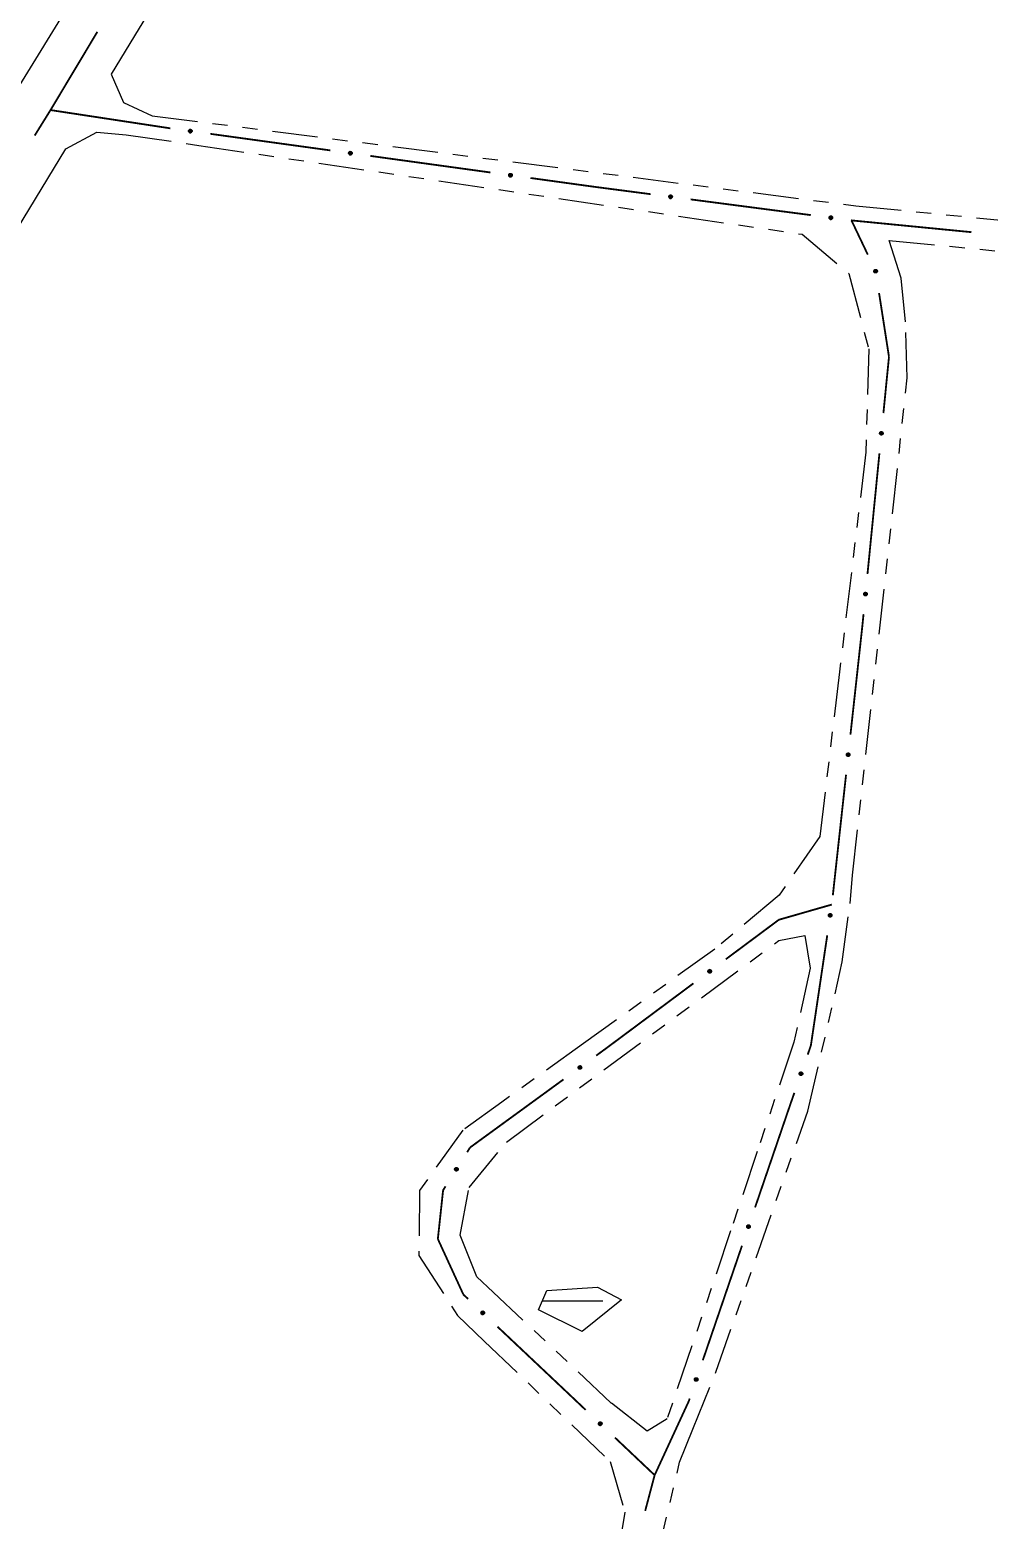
# Model space of a CAD drawing. Extents: x 210853 to 212686, y 4878863 to 4882037.
# Drawn here: x 211378.6 to 211473.6, y 4879342.3 to 4879489.9 of the extents above; entities that cross this region are included whole.
import ezdxf

# ---------------------------------------------------------------- set-up
doc = ezdxf.new("R2010")
doc.units = 0
doc.header["$LTSCALE"] = 1.5
doc.header["$MEASUREMENT"] = 0
doc.linetypes.add('TRACO_00', pattern=[10, -10])
doc.linetypes.add('TRACO_25', pattern=[8, 3, -1, 1, -1, 1, -1])
for name, color, linetype in [('HD-AREA-SUJ-INUND', 160, 'CONTINUOUS'), ('SV-EIXO-ROD-ESTR', 7, 'CONTINUOUS'), ('SV-EIXO-RUA-N-PAV', 6, 'CONTINUOUS'), ('SV-EST-MUNIC-PAV', 20, 'CONTINUOUS'), ('SV-RUA-NAO-PAV', 7, 'CONTINUOUS')]:
    doc.layers.add(name, color=color, linetype=linetype)

# ---------------------------------------------------------------- blocks, each defined once
blk = doc.blocks.new('*X1')
at = {"layer": 'HD-AREA-SUJ-INUND', "const_width": 0.13}
blk.add_lwpolyline([(211429.313483, 4879364.035474), (211435.313483, 4879364.036444)], dxfattribs=at)

msp = doc.modelspace()

# ---------------------------------------------------------------- linework, layer by layer
at = {"layer": 'HD-AREA-SUJ-INUND', "linetype": 'TRACO_00'}
msp.add_polyline3d([(211437.160507, 4879364.167445, 11.15648), (211433.247341, 4879361.035481, 11.15648), (211428.942032, 4879363.159226, 11.166628), (211429.759957, 4879365.088699, 11.166628), (211434.793042, 4879365.423941, 11.166628)], close=True, dxfattribs=at)
at = {"layer": 'SV-EIXO-ROD-ESTR', "const_width": 0.18}
for points in [[(211385.2528, 4879489.714113), (211380.63122, 4879481.991355)], [(211380.616762, 4879481.967196), (211379.048024, 4879479.443126)], [(211380.63122, 4879481.991355), (211380.616762, 4879481.967196)]]:
    msp.add_lwpolyline(points, dxfattribs=at)
at = {"layer": 'SV-EIXO-RUA-N-PAV', "const_width": 0.18}
for points in [[(211380.616762, 4879481.967196), (211391.491159, 4879480.30964)], [(211391.491159, 4879480.30964), (211392.410738, 4879480.169472)], [(211392.410738, 4879480.169472), (211392.479883, 4879480.159935)], [(211396.442367, 4879479.613385), (211408.329821, 4879477.973736)], [(211412.292305, 4879477.427186), (211424.179759, 4879475.787537)], [(211428.142243, 4879475.240988), (211434.08597, 4879474.421163)], [(211434.08597, 4879474.421163), (211434.425486, 4879474.374334)], [(211434.425486, 4879474.374334), (211440.035059, 4879473.641265)], [(211444.001335, 4879473.122945), (211455.900163, 4879471.567984)], [(211459.866438, 4879471.049664), (211459.924092, 4879471.04213)], [(211459.924092, 4879471.04213), (211471.809025, 4879469.877526)], [(211460.24991, 4879470.359388), (211459.924092, 4879471.04213)], [(211461.541985, 4879467.651891), (211460.24991, 4879470.359388)], [(211463.639391, 4879457.534687), (211462.656409, 4879463.853852)], [(211463.087543, 4879451.957083), (211463.579839, 4879456.932788)], [(211463.579839, 4879456.932788), (211463.639391, 4879457.534687)], [(211461.512196, 4879436.034825), (211462.693706, 4879447.976519)], [(211460.998254, 4879430.840339), (211461.118359, 4879432.054261)], [(211460.913267, 4879430.064831), (211460.998254, 4879430.840339)], [(211459.823898, 4879420.124344), (211460.913267, 4879430.064831)], [(211458.080909, 4879404.219566), (211459.388151, 4879416.14815)], [(211457.979812, 4879403.297055), (211453.174055, 4879401.916947)], [(211452.731187, 4879401.789765), (211447.486209, 4879397.884414)], [(211453.174055, 4879401.916947), (211452.731187, 4879401.789765)], [(211455.904633, 4879389.336761), (211457.528131, 4879400.258476)], [(211444.277895, 4879395.49554), (211436.25711, 4879389.523353)], [(211435.57152, 4879389.01287), (211434.645884, 4879388.338515)], [(211436.25711, 4879389.523353), (211435.57152, 4879389.01287)], [(211455.588705, 4879388.432058), (211455.904633, 4879389.336761)], [(211431.412877, 4879385.983166), (211422.522108, 4879379.505958)], [(211453.829454, 4879383.394203), (211454.269973, 4879384.655691)], [(211453.614683, 4879382.766099), (211453.829454, 4879383.394203)], [(211450.379244, 4879373.303967), (211453.614683, 4879382.766099)], [(211422.163209, 4879379.244489), (211421.866332, 4879378.774434)], [(211422.522108, 4879379.505958), (211422.163209, 4879379.244489)], [(211419.488975, 4879375.010285), (211419.00201, 4879370.488468)], [(211419.73036, 4879375.392478), (211419.488975, 4879375.010285)], [(211419.00201, 4879370.488468), (211418.968985, 4879370.181808)], [(211418.968985, 4879370.181808), (211421.345215, 4879365.010013)], [(211445.202542, 4879358.164557), (211449.085069, 4879369.519115)], [(211421.345215, 4879365.010013), (211421.49465, 4879364.684771)], [(211421.49465, 4879364.684771), (211421.961739, 4879364.244222)], [(211424.871625, 4879361.499671), (211430.691397, 4879356.010567)], [(211430.691397, 4879356.010567), (211431.300174, 4879355.43638)], [(211431.300174, 4879355.43638), (211433.598157, 4879353.262707)], [(211440.435117, 4879346.795593), (211443.512189, 4879353.462581)], [(211443.512189, 4879353.462581), (211443.830864, 4879354.153045)], [(211443.830864, 4879354.153045), (211443.908367, 4879354.379704)], [(211436.50409, 4879350.51397), (211440.136507, 4879347.07805)], [(211439.499608, 4879343.260096), (211440.267011, 4879346.160284)], [(211440.136507, 4879347.07805), (211440.435117, 4879346.795593)], [(211440.267011, 4879346.160284), (211440.435117, 4879346.795593)]]:
    msp.add_lwpolyline(points, dxfattribs=at)
at = {"layer": 'SV-EIXO-RUA-N-PAV'}
for points in [[(211394.333833, 4879480.01534), (211394.372395, 4879480.045423), (211394.411689, 4879480.063393), (211394.448776, 4879480.068947), (211394.482829, 4879480.06531), (211394.517247, 4879480.057666), (211394.550247, 4879480.042303), (211394.583097, 4879480.017138), (211394.613546, 4879479.978667), (211394.629308, 4879479.937204), (211394.636699, 4879479.901136), (211394.634951, 4879479.86541), (211394.626965, 4879479.832099), (211394.609873, 4879479.798348), (211394.584046, 4879479.765307), (211394.544621, 4879479.735625), (211394.505977, 4879479.718273), (211394.469964, 4879479.713842), (211394.434059, 4879479.715826), (211394.399014, 4879479.724052), (211394.366707, 4879479.73932), (211394.333487, 4879479.765383), (211394.304707, 4879479.804684), (211394.286959, 4879479.843029), (211394.282024, 4879479.87897), (211394.284774, 4879479.914276), (211394.292022, 4879479.94889), (211394.306084, 4879479.982706), (211394.333833, 4879480.01534)], [(211410.183771, 4879477.829141), (211410.222333, 4879477.859225), (211410.261627, 4879477.877194), (211410.298714, 4879477.882749), (211410.332767, 4879477.879112), (211410.367185, 4879477.871467), (211410.400185, 4879477.856104), (211410.433035, 4879477.83094), (211410.463484, 4879477.792468), (211410.479246, 4879477.751006), (211410.486637, 4879477.714938), (211410.484889, 4879477.679211), (211410.476903, 4879477.6459), (211410.459811, 4879477.612149), (211410.433984, 4879477.579108), (211410.394559, 4879477.549427), (211410.355915, 4879477.532074), (211410.319902, 4879477.527643), (211410.283997, 4879477.529628), (211410.248952, 4879477.537853), (211410.216645, 4879477.553121), (211410.183425, 4879477.579185), (211410.154645, 4879477.618486), (211410.136898, 4879477.65683), (211410.131962, 4879477.692772), (211410.134712, 4879477.728077), (211410.14196, 4879477.762691), (211410.156022, 4879477.796507), (211410.183771, 4879477.829141)], [(211426.033709, 4879475.642943), (211426.072272, 4879475.673026), (211426.111565, 4879475.690995), (211426.148652, 4879475.69655), (211426.182705, 4879475.692913), (211426.217123, 4879475.685269), (211426.250123, 4879475.669906), (211426.282973, 4879475.644741), (211426.313422, 4879475.60627), (211426.329184, 4879475.564807), (211426.336575, 4879475.528739), (211426.334827, 4879475.493013), (211426.326841, 4879475.459702), (211426.309749, 4879475.42595), (211426.283922, 4879475.392909), (211426.244497, 4879475.363228), (211426.205853, 4879475.345875), (211426.16984, 4879475.341445), (211426.133935, 4879475.343429), (211426.09889, 4879475.351655), (211426.066583, 4879475.366922), (211426.033363, 4879475.392986), (211426.004583, 4879475.432287), (211425.986836, 4879475.470631), (211425.9819, 4879475.506573), (211425.98465, 4879475.541878), (211425.991898, 4879475.576493), (211426.00596, 4879475.610308), (211426.033709, 4879475.642943)], [(211441.889992, 4879473.509875), (211441.928339, 4879473.540232), (211441.967504, 4879473.558481), (211442.00455, 4879473.5643), (211442.038628, 4879473.560905), (211442.0731, 4879473.553506), (211442.106209, 4879473.538378), (211442.139237, 4879473.513448), (211442.169959, 4879473.475195), (211442.186016, 4879473.433846), (211442.193664, 4879473.397831), (211442.19217, 4879473.362093), (211442.184421, 4879473.328726), (211442.16757, 4879473.294854), (211442.141979, 4879473.26163), (211442.102766, 4879473.231668), (211442.064247, 4879473.214041), (211442.028266, 4879473.209354), (211441.992348, 4879473.211083), (211441.957245, 4879473.219059), (211441.92483, 4879473.234096), (211441.891425, 4879473.259922), (211441.862366, 4879473.299017), (211441.844347, 4879473.337235), (211441.839155, 4879473.37314), (211441.841654, 4879473.408464), (211441.848655, 4879473.443129), (211441.862476, 4879473.477044), (211441.889992, 4879473.509875)], [(211457.755096, 4879471.436594), (211457.793443, 4879471.466951), (211457.832607, 4879471.4852), (211457.869654, 4879471.491019), (211457.903731, 4879471.487624), (211457.938203, 4879471.480225), (211457.971312, 4879471.465097), (211458.00434, 4879471.440167), (211458.035062, 4879471.401914), (211458.051119, 4879471.360564), (211458.058767, 4879471.32455), (211458.057274, 4879471.288812), (211458.049525, 4879471.255445), (211458.032673, 4879471.221573), (211458.007082, 4879471.188349), (211457.967869, 4879471.158387), (211457.929351, 4879471.14076), (211457.89337, 4879471.136073), (211457.857451, 4879471.137802), (211457.822349, 4879471.145778), (211457.789934, 4879471.160815), (211457.756529, 4879471.186641), (211457.72747, 4879471.225736), (211457.70945, 4879471.263953), (211457.704259, 4879471.299859), (211457.706757, 4879471.335183), (211457.713758, 4879471.369848), (211457.727579, 4879471.403763), (211457.755096, 4879471.436594)], [(211462.281357, 4879465.846973), (211462.235024, 4879465.862634), (211462.198405, 4879465.885569), (211462.17337, 4879465.913489), (211462.15768, 4879465.943929), (211462.145135, 4879465.976879), (211462.139817, 4879466.01289), (211462.142768, 4879466.054165), (211462.158153, 4879466.100754), (211462.184113, 4879466.136721), (211462.210172, 4879466.162731), (211462.240971, 4879466.180919), (211462.273184, 4879466.192569), (211462.310773, 4879466.196856), (211462.352572, 4879466.193457), (211462.399044, 4879466.176853), (211462.43479, 4879466.154122), (211462.458296, 4879466.126481), (211462.476386, 4879466.095402), (211462.488789, 4879466.061609), (211462.493806, 4879466.02623), (211462.490308, 4879465.984151), (211462.473312, 4879465.9385), (211462.451048, 4879465.90259), (211462.423744, 4879465.878701), (211462.392745, 4879465.861581), (211462.35985, 4879465.848597), (211462.323874, 4879465.841745), (211462.281357, 4879465.846973)], [(211462.766932, 4879449.834657), (211462.735389, 4879449.872034), (211462.715922, 4879449.910608), (211462.708946, 4879449.947454), (211462.711272, 4879449.981621), (211462.717588, 4879450.016308), (211462.731671, 4879450.049874), (211462.755554, 4879450.083667), (211462.792827, 4879450.115572), (211462.833653, 4879450.132917), (211462.86941, 4879450.141689), (211462.905177, 4879450.141315), (211462.938771, 4879450.134615), (211462.973154, 4879450.118833), (211463.007163, 4879450.094295), (211463.038338, 4879450.05604), (211463.057163, 4879450.018092), (211463.062975, 4879449.982276), (211463.062372, 4879449.946321), (211463.0555, 4879449.910985), (211463.041485, 4879449.878116), (211463.016718, 4879449.843918), (211462.978552, 4879449.813649), (211462.940918, 4879449.794441), (211462.905193, 4879449.788128), (211462.869808, 4879449.789518), (211462.83494, 4879449.79543), (211462.800609, 4879449.808182), (211462.766932, 4879449.834657)], [(211461.191585, 4879433.912399), (211461.160042, 4879433.949777), (211461.140575, 4879433.988351), (211461.133599, 4879434.025197), (211461.135925, 4879434.059364), (211461.142241, 4879434.09405), (211461.156324, 4879434.127617), (211461.180207, 4879434.161409), (211461.21748, 4879434.193315), (211461.258306, 4879434.210659), (211461.294063, 4879434.219431), (211461.32983, 4879434.219058), (211461.363424, 4879434.212358), (211461.397807, 4879434.196576), (211461.431816, 4879434.172038), (211461.462991, 4879434.133783), (211461.481816, 4879434.095835), (211461.487628, 4879434.060018), (211461.487025, 4879434.024063), (211461.480153, 4879433.988728), (211461.466138, 4879433.955858), (211461.441371, 4879433.921661), (211461.403205, 4879433.891391), (211461.365571, 4879433.872183), (211461.329846, 4879433.86587), (211461.294461, 4879433.867261), (211461.259593, 4879433.873173), (211461.225262, 4879433.885925), (211461.191585, 4879433.912399)], [(211459.480947, 4879418.005413), (211459.449799, 4879418.043121), (211459.43074, 4879418.081898), (211459.424153, 4879418.118815), (211459.426838, 4879418.152956), (211459.433519, 4879418.187574), (211459.447955, 4879418.22099), (211459.472193, 4879418.25453), (211459.509799, 4879418.28604), (211459.550806, 4879418.302954), (211459.586654, 4879418.311349), (211459.622415, 4879418.310599), (211459.655936, 4879418.303545), (211459.690151, 4879418.287402), (211459.7239, 4879418.262507), (211459.75467, 4879418.223925), (211459.773094, 4879418.185781), (211459.778528, 4879418.149906), (211459.777547, 4879418.113959), (211459.770302, 4879418.078698), (211459.755942, 4879418.045978), (211459.730816, 4879418.012043), (211459.692334, 4879417.982177), (211459.654499, 4879417.963367), (211459.61871, 4879417.95743), (211459.583341, 4879417.959194), (211459.548538, 4879417.965473), (211459.514343, 4879417.978586), (211459.480947, 4879418.005413)], [(211457.692187, 4879402.110806), (211457.662511, 4879402.149682), (211457.644955, 4879402.189162), (211457.63979, 4879402.226305), (211457.643784, 4879402.260318), (211457.65179, 4879402.294654), (211457.667499, 4879402.327491), (211457.693007, 4879402.360074), (211457.731796, 4879402.390118), (211457.773422, 4879402.405444), (211457.809565, 4879402.412456), (211457.845271, 4879402.410333), (211457.878497, 4879402.401997), (211457.912067, 4879402.384551), (211457.944835, 4879402.358379), (211457.9741, 4879402.318644), (211457.991046, 4879402.279821), (211457.995098, 4879402.243763), (211457.992737, 4879402.20788), (211457.984144, 4879402.172924), (211457.968538, 4879402.140779), (211457.942127, 4879402.107834), (211457.902526, 4879402.079468), (211457.863997, 4879402.062125), (211457.828006, 4879402.057567), (211457.792731, 4879402.060688), (211457.758195, 4879402.068299), (211457.724528, 4879402.082715), (211457.692187, 4879402.110806)], [(211446.063038, 4879396.687492), (211446.056639, 4879396.639004), (211446.041225, 4879396.598639), (211446.018679, 4879396.568674), (211445.991851, 4879396.547389), (211445.961952, 4879396.528704), (211445.927651, 4879396.516517), (211445.886585, 4879396.511424), (211445.8379, 4879396.517501), (211445.797588, 4879396.536009), (211445.767027, 4879396.556541), (211445.743222, 4879396.583238), (211445.725558, 4879396.612588), (211445.714077, 4879396.648636), (211445.709321, 4879396.690302), (211445.716617, 4879396.739109), (211445.732, 4879396.778578), (211445.754569, 4879396.80699), (211445.781559, 4879396.830752), (211445.812313, 4879396.849462), (211445.846052, 4879396.861231), (211445.888012, 4879396.865943), (211445.936089, 4879396.858104), (211445.97563, 4879396.843211), (211446.004351, 4879396.821047), (211446.027147, 4879396.793947), (211446.046252, 4879396.764187), (211446.059938, 4879396.730217), (211446.063038, 4879396.687492)], [(211433.21033, 4879387.156472), (211433.203427, 4879387.108053), (211433.187593, 4879387.067851), (211433.164737, 4879387.038122), (211433.137688, 4879387.017117), (211433.107596, 4879386.998745), (211433.073171, 4879386.986916), (211433.032054, 4879386.98225), (211432.983435, 4879386.988834), (211432.943318, 4879387.00776), (211432.912972, 4879387.02861), (211432.889446, 4879387.055553), (211432.872088, 4879387.085085), (211432.860983, 4879387.12125), (211432.856662, 4879387.162964), (211432.864465, 4879387.211693), (211432.880258, 4879387.250999), (211432.903121, 4879387.279175), (211432.930358, 4879387.302655), (211432.961304, 4879387.321043), (211432.995164, 4879387.33246), (211433.037171, 4879387.336735), (211433.085164, 4879387.328396), (211433.124548, 4879387.313092), (211433.153037, 4879387.29063), (211433.175549, 4879387.263295), (211433.194343, 4879387.233338), (211433.207675, 4879387.199227), (211433.21033, 4879387.156472)], [(211454.778044, 4879386.444518), (211454.756174, 4879386.488265), (211454.746322, 4879386.530334), (211454.748205, 4879386.567787), (211454.758499, 4879386.60045), (211454.772794, 4879386.632679), (211454.794375, 4879386.661993), (211454.825534, 4879386.689223), (211454.869263, 4879386.71147), (211454.913023, 4879386.718729), (211454.94984, 4879386.718847), (211454.984517, 4879386.710075), (211455.015593, 4879386.695664), (211455.045302, 4879386.67224), (211455.072588, 4879386.640393), (211455.093894, 4879386.59588), (211455.103269, 4879386.55457), (211455.100496, 4879386.518392), (211455.091456, 4879386.483586), (211455.076468, 4879386.450858), (211455.055118, 4879386.422204), (211455.023004, 4879386.394789), (211454.978791, 4879386.374342), (211454.937696, 4879386.364521), (211454.901488, 4879386.366785), (211454.867422, 4879386.376457), (211454.834922, 4879386.390401), (211454.804552, 4879386.410868), (211454.778044, 4879386.444518)], [(211420.968142, 4879377.146154), (211420.97959, 4879377.098604), (211420.979705, 4879377.055396), (211420.969429, 4879377.019331), (211420.952038, 4879376.98983), (211420.930847, 4879376.961652), (211420.903214, 4879376.937956), (211420.866719, 4879376.91845), (211420.819101, 4879376.906632), (211420.774831, 4879376.909423), (211420.738934, 4879376.917606), (211420.707127, 4879376.933969), (211420.680099, 4879376.955014), (211420.656435, 4879376.984531), (211420.637028, 4879377.021708), (211420.626304, 4879377.069878), (211420.626481, 4879377.112238), (211420.637337, 4879377.146861), (211420.653989, 4879377.178733), (211420.675969, 4879377.207241), (211420.703228, 4879377.230345), (211420.740694, 4879377.249817), (211420.788378, 4879377.259772), (211420.830629, 4879377.260077), (211420.865395, 4879377.249711), (211420.896405, 4879377.23261), (211420.924925, 4879377.211699), (211420.949901, 4879377.184913), (211420.968142, 4879377.146154)], [(211449.58151, 4879371.311205), (211449.559356, 4879371.354808), (211449.549232, 4879371.396813), (211449.550871, 4879371.434277), (211449.560953, 4879371.467006), (211449.575038, 4879371.499327), (211449.596428, 4879371.528781), (211449.627409, 4879371.556212), (211449.670993, 4879371.578743), (211449.714705, 4879371.586286), (211449.751521, 4879371.586644), (211449.786254, 4879371.578096), (211449.817423, 4879371.563887), (211449.847283, 4879371.540657), (211449.874776, 4879371.508988), (211449.89637, 4879371.464615), (211449.906013, 4879371.423366), (211449.903476, 4879371.38717), (211449.894662, 4879371.352307), (211449.879887, 4879371.319482), (211449.858723, 4879371.290691), (211449.826788, 4879371.263067), (211449.782709, 4879371.242333), (211449.741678, 4879371.232246), (211449.705456, 4879371.234275), (211449.671328, 4879371.243725), (211449.638739, 4879371.257458), (211449.608236, 4879371.277727), (211449.58151, 4879371.311205)], [(211423.387689, 4879363.050612), (211423.436551, 4879363.052734), (211423.47898, 4879363.044566), (211423.512407, 4879363.027568), (211423.538028, 4879363.004845), (211423.561623, 4879362.978646), (211423.579583, 4879362.946984), (211423.591732, 4879362.907428), (211423.594205, 4879362.858427), (211423.582981, 4879362.815513), (211423.56807, 4879362.78185), (211423.545915, 4879362.753769), (211423.52008, 4879362.731275), (211423.486574, 4879362.713706), (211423.446367, 4879362.701785), (211423.397035, 4879362.700491), (211423.355494, 4879362.708784), (211423.323593, 4879362.726074), (211423.295504, 4879362.748527), (211423.271736, 4879362.775562), (211423.254285, 4879362.806744), (211423.242356, 4879362.847248), (211423.241724, 4879362.895956), (211423.249522, 4879362.937482), (211423.266359, 4879362.969617), (211423.289087, 4879362.996774), (211423.315076, 4879363.020758), (211423.346152, 4879363.040137), (211423.387689, 4879363.050612)], [(211444.404808, 4879356.171794), (211444.382654, 4879356.215397), (211444.37253, 4879356.257402), (211444.37417, 4879356.294866), (211444.384251, 4879356.327595), (211444.398336, 4879356.359916), (211444.419726, 4879356.38937), (211444.450708, 4879356.416801), (211444.494292, 4879356.439332), (211444.538003, 4879356.446875), (211444.574819, 4879356.447233), (211444.609552, 4879356.438685), (211444.640721, 4879356.424477), (211444.670581, 4879356.401246), (211444.698074, 4879356.369578), (211444.719668, 4879356.325204), (211444.729311, 4879356.283956), (211444.726774, 4879356.24776), (211444.71796, 4879356.212896), (211444.703185, 4879356.180071), (211444.682021, 4879356.15128), (211444.650086, 4879356.123656), (211444.606007, 4879356.102923), (211444.564977, 4879356.092835), (211444.528755, 4879356.094864), (211444.494627, 4879356.104314), (211444.462037, 4879356.118047), (211444.431534, 4879356.138316), (211444.404808, 4879356.171794)], [(211435.022388, 4879352.067045), (211435.071253, 4879352.069097), (211435.11367, 4879352.060868), (211435.147072, 4879352.043822), (211435.172661, 4879352.021062), (211435.196218, 4879351.99483), (211435.214132, 4879351.963142), (211435.226225, 4879351.923568), (211435.228627, 4879351.874563), (211435.217342, 4879351.831665), (211435.202382, 4879351.798024), (211435.180186, 4879351.769975), (211435.154319, 4879351.747518), (211435.120788, 4879351.729998), (211435.080564, 4879351.718134), (211435.03123, 4879351.716911), (211434.989701, 4879351.725264), (211434.957825, 4879351.7426), (211434.929768, 4879351.765093), (211434.90604, 4879351.792163), (211434.888634, 4879351.823369), (211434.876762, 4879351.863891), (211434.8762, 4879351.912599), (211434.884058, 4879351.954115), (211434.900942, 4879351.986225), (211434.923708, 4879352.013349), (211434.949732, 4879352.037296), (211434.980836, 4879352.05663), (211435.022388, 4879352.067045)]]:
    msp.add_lwpolyline(points, close=True, dxfattribs=at)
for points in [[(211394.282024, 4879479.87897), (211394.634951, 4879479.86541)], [(211394.284774, 4879479.914276), (211394.636699, 4879479.901136)], [(211394.285914, 4879479.89584), (211394.633726, 4879479.880925)], [(211394.286959, 4879479.843029), (211394.626965, 4879479.832099)], [(211394.287825, 4879479.859763), (211394.6279, 4879479.84867)], [(211394.292022, 4879479.94889), (211394.629308, 4879479.937204)], [(211394.292299, 4879479.932151), (211394.62832, 4879479.921616)], [(211394.297846, 4879479.822568), (211394.61359, 4879479.81483)], [(211394.303719, 4879479.965011), (211394.616946, 4879479.958999)], [(211394.304707, 4879479.804684), (211394.609873, 4879479.798348)], [(211394.306084, 4879479.982706), (211394.613546, 4879479.978667)], [(211394.320546, 4879479.997127), (211394.594573, 4879479.996521)], [(211394.323109, 4879479.786024), (211394.593874, 4879479.781736)], [(211394.333487, 4879479.765383), (211394.584046, 4879479.765307)], [(211394.333833, 4879480.01534), (211394.583097, 4879480.017138)], [(211394.355504, 4879480.030873), (211394.559288, 4879480.030314)], [(211394.355877, 4879479.753956), (211394.556585, 4879479.751066)], [(211394.366707, 4879479.73932), (211394.544621, 4879479.735625)], [(211394.372395, 4879480.045423), (211394.550247, 4879480.042303)], [(211394.387246, 4879479.731722), (211394.518876, 4879479.727341)], [(211394.394751, 4879480.055763), (211394.524843, 4879480.050217)], [(211394.399014, 4879479.724052), (211394.505977, 4879479.718273)], [(211394.411689, 4879480.063393), (211394.517247, 4879480.057666)], [(211410.131962, 4879477.692772), (211410.484889, 4879477.679211)], [(211410.134712, 4879477.728077), (211410.486637, 4879477.714938)], [(211410.135852, 4879477.709642), (211410.483664, 4879477.694726)], [(211410.136898, 4879477.65683), (211410.476903, 4879477.6459)], [(211410.137763, 4879477.673565), (211410.477838, 4879477.662471)], [(211410.14196, 4879477.762691), (211410.479246, 4879477.751006)], [(211410.142237, 4879477.745952), (211410.478258, 4879477.735418)], [(211410.147784, 4879477.636369), (211410.463528, 4879477.628632)], [(211410.153657, 4879477.778813), (211410.466884, 4879477.7728)], [(211410.154645, 4879477.618486), (211410.459811, 4879477.612149)], [(211410.156022, 4879477.796507), (211410.463484, 4879477.792468)], [(211410.170484, 4879477.810928), (211410.444511, 4879477.810322)], [(211410.173047, 4879477.599826), (211410.443812, 4879477.595538)], [(211410.183425, 4879477.579185), (211410.433984, 4879477.579108)], [(211410.183771, 4879477.829141), (211410.433035, 4879477.83094)], [(211410.205442, 4879477.844674), (211410.409226, 4879477.844115)], [(211410.205815, 4879477.567757), (211410.406523, 4879477.564867)], [(211410.216645, 4879477.553121), (211410.394559, 4879477.549427)], [(211410.222333, 4879477.859225), (211410.400185, 4879477.856104)], [(211410.237184, 4879477.545524), (211410.368814, 4879477.541142)], [(211410.244689, 4879477.869565), (211410.374781, 4879477.864018)], [(211410.248952, 4879477.537853), (211410.355915, 4879477.532074)], [(211410.261627, 4879477.877194), (211410.367185, 4879477.871467)], [(211425.9819, 4879475.506573), (211426.334827, 4879475.493013)], [(211425.98465, 4879475.541878), (211426.336575, 4879475.528739)], [(211425.98579, 4879475.523443), (211426.333602, 4879475.508528)], [(211425.986836, 4879475.470631), (211426.326841, 4879475.459702)], [(211425.987701, 4879475.487366), (211426.327776, 4879475.476273)], [(211425.991898, 4879475.576493), (211426.329184, 4879475.564807)], [(211425.992175, 4879475.559753), (211426.328196, 4879475.549219)], [(211425.997722, 4879475.45017), (211426.313466, 4879475.442433)], [(211426.003595, 4879475.592614), (211426.316822, 4879475.586601)], [(211426.004583, 4879475.432287), (211426.309749, 4879475.42595)], [(211426.00596, 4879475.610308), (211426.313422, 4879475.60627)], [(211426.020422, 4879475.624729), (211426.294449, 4879475.624123)], [(211426.022985, 4879475.413627), (211426.29375, 4879475.409339)], [(211426.033363, 4879475.392986), (211426.283922, 4879475.392909)], [(211426.033709, 4879475.642943), (211426.282973, 4879475.644741)], [(211426.05538, 4879475.658476), (211426.259164, 4879475.657916)], [(211426.055753, 4879475.381559), (211426.256461, 4879475.378669)], [(211426.066583, 4879475.366922), (211426.244497, 4879475.363228)], [(211426.072272, 4879475.673026), (211426.250123, 4879475.669906)], [(211426.087122, 4879475.359325), (211426.218752, 4879475.354944)], [(211426.094627, 4879475.683366), (211426.224719, 4879475.677819)], [(211426.09889, 4879475.351655), (211426.205853, 4879475.345875)], [(211426.111565, 4879475.690995), (211426.217123, 4879475.685269)], [(211441.839155, 4879473.37314), (211442.19217, 4879473.362093)], [(211441.841654, 4879473.408464), (211442.193664, 4879473.397831)], [(211441.842925, 4879473.390037), (211442.190835, 4879473.377599)], [(211441.844347, 4879473.337235), (211442.184421, 4879473.328726)], [(211441.845093, 4879473.353975), (211442.185238, 4879473.345303)], [(211441.848655, 4879473.443129), (211442.186016, 4879473.433846)], [(211441.849052, 4879473.426392), (211442.185138, 4879473.418251)], [(211441.855379, 4879473.316851), (211442.17117, 4879473.311362)], [(211441.860237, 4879473.459333), (211442.173499, 4879473.455551)], [(211441.862366, 4879473.299017), (211442.16757, 4879473.294854)], [(211441.862476, 4879473.477044), (211442.169959, 4879473.475195)], [(211441.876835, 4879473.491568), (211442.150859, 4879473.492913)], [(211441.880901, 4879473.280489), (211442.15169, 4879473.278129)], [(211441.889992, 4879473.509875), (211442.139237, 4879473.513448)], [(211441.891425, 4879473.259922), (211442.141979, 4879473.26163)], [(211441.911552, 4879473.525562), (211442.115335, 4879473.526454)], [(211441.913897, 4879473.248655), (211442.11462, 4879473.247194)], [(211441.92483, 4879473.234096), (211442.102766, 4879473.231668)], [(211441.928339, 4879473.540232), (211442.106209, 4879473.538378)], [(211441.945424, 4879473.226645), (211442.077081, 4879473.223201)], [(211441.95062, 4879473.550731), (211442.080748, 4879473.546111)], [(211441.957245, 4879473.219059), (211442.064247, 4879473.214041)], [(211441.967504, 4879473.558481), (211442.0731, 4879473.553506)], [(211457.704259, 4879471.299859), (211458.057274, 4879471.288812)], [(211457.706757, 4879471.335183), (211458.058767, 4879471.32455)], [(211457.708028, 4879471.316756), (211458.055938, 4879471.304318)], [(211457.70945, 4879471.263953), (211458.049525, 4879471.255445)], [(211457.710196, 4879471.280694), (211458.050342, 4879471.272022)], [(211457.713758, 4879471.369848), (211458.051119, 4879471.360564)], [(211457.714155, 4879471.353111), (211458.050242, 4879471.34497)], [(211457.720482, 4879471.24357), (211458.036273, 4879471.238081)], [(211457.725341, 4879471.386052), (211458.038603, 4879471.38227)], [(211457.72747, 4879471.225736), (211458.032673, 4879471.221573)], [(211457.727579, 4879471.403763), (211458.035062, 4879471.401914)], [(211457.741938, 4879471.418287), (211458.015963, 4879471.419632)], [(211457.746005, 4879471.207208), (211458.016793, 4879471.204848)], [(211457.755096, 4879471.436594), (211458.00434, 4879471.440167)], [(211457.756529, 4879471.186641), (211458.007082, 4879471.188349)], [(211457.776655, 4879471.452281), (211457.980438, 4879471.453173)], [(211457.779, 4879471.175374), (211457.979723, 4879471.173913)], [(211457.789934, 4879471.160815), (211457.967869, 4879471.158387)], [(211457.793443, 4879471.466951), (211457.971312, 4879471.465097)], [(211457.810527, 4879471.153364), (211457.942185, 4879471.14992)], [(211457.815724, 4879471.47745), (211457.945852, 4879471.47283)], [(211457.822349, 4879471.145778), (211457.929351, 4879471.14076)], [(211457.832607, 4879471.4852), (211457.938203, 4879471.480225)], [(211462.235024, 4879465.862634), (211462.139817, 4879466.01289)], [(211462.281357, 4879465.846973), (211462.142768, 4879466.054165)], [(211462.256465, 4879465.856529), (211462.144858, 4879466.027035)], [(211462.198405, 4879465.885569), (211462.145135, 4879465.976879)], [(211462.214093, 4879465.875619), (211462.147179, 4879465.98732)], [(211462.303876, 4879465.845892), (211462.153676, 4879466.075089)], [(211462.323874, 4879465.841745), (211462.158153, 4879466.100754)], [(211462.339952, 4879465.849501), (211462.172709, 4879466.114411)], [(211462.35985, 4879465.848597), (211462.184113, 4879466.136721)], [(211462.373678, 4879465.858036), (211462.197676, 4879466.144468)], [(211462.392745, 4879465.861581), (211462.210172, 4879466.162731)], [(211462.407515, 4879465.872672), (211462.228687, 4879466.171363)], [(211462.423744, 4879465.878701), (211462.240971, 4879466.180919)], [(211462.436595, 4879465.894109), (211462.25883, 4879466.184236)], [(211462.451048, 4879465.90259), (211462.273184, 4879466.192569)], [(211462.462149, 4879465.922935), (211462.294962, 4879466.190896)], [(211462.473312, 4879465.9385), (211462.310773, 4879466.196856)], [(211462.478776, 4879465.964132), (211462.333446, 4879466.192629)], [(211462.490308, 4879465.984151), (211462.352572, 4879466.193457)], [(211462.487538, 4879466.009136), (211462.379569, 4879466.178354)], [(211462.493806, 4879466.02623), (211462.399044, 4879466.176853)], [(211462.488855, 4879466.047563), (211462.420122, 4879466.159908)], [(211462.488789, 4879466.061609), (211462.43479, 4879466.154122)], [(211462.715922, 4879449.910608), (211462.717588, 4879450.016308)], [(211462.724197, 4879449.893975), (211462.724739, 4879450.024184)], [(211462.735389, 4879449.872034), (211462.731671, 4879450.049874)], [(211462.750578, 4879449.855715), (211462.743304, 4879450.05937)], [(211462.766932, 4879449.834657), (211462.755554, 4879450.083667)], [(211462.785643, 4879449.822079), (211462.775716, 4879450.095927)], [(211462.800609, 4879449.808182), (211462.792827, 4879450.115572)], [(211462.818381, 4879449.806499), (211462.81235, 4879450.119726)], [(211462.83494, 4879449.79543), (211462.833653, 4879450.132917)], [(211462.851657, 4879449.796351), (211462.849267, 4879450.132528)], [(211462.869808, 4879449.789518), (211462.86941, 4879450.141689)], [(211462.888185, 4879449.791366), (211462.889721, 4879450.139495)], [(211462.905193, 4879449.788128), (211462.905177, 4879450.141315)], [(211462.924162, 4879449.794662), (211462.922176, 4879450.134913)], [(211462.940918, 4879449.794441), (211462.938771, 4879450.134615)], [(211462.960945, 4879449.806106), (211462.956541, 4879450.121914)], [(211462.978552, 4879449.813649), (211462.973154, 4879450.118833)], [(211462.996491, 4879449.832755), (211462.990368, 4879450.103484)], [(211463.016718, 4879449.843918), (211463.007163, 4879450.094295)], [(211463.027276, 4879449.866731), (211463.022449, 4879450.067402)], [(211463.041485, 4879449.878116), (211463.038338, 4879450.05604)], [(211463.048287, 4879449.898932), (211463.047606, 4879450.030633)], [(211463.0555, 4879449.910985), (211463.057163, 4879450.018092)], [(211461.140575, 4879433.988351), (211461.142241, 4879434.09405)], [(211461.14885, 4879433.971718), (211461.149392, 4879434.101927)], [(211461.160042, 4879433.949777), (211461.156324, 4879434.127617)], [(211461.175231, 4879433.933457), (211461.167957, 4879434.137112)], [(211461.191585, 4879433.912399), (211461.180207, 4879434.161409)], [(211461.210296, 4879433.899822), (211461.200368, 4879434.17367)], [(211461.225262, 4879433.885925), (211461.21748, 4879434.193315)], [(211461.243034, 4879433.884242), (211461.237003, 4879434.197469)], [(211461.259593, 4879433.873173), (211461.258306, 4879434.210659)], [(211461.27631, 4879433.874094), (211461.27392, 4879434.21027)], [(211461.294461, 4879433.867261), (211461.294063, 4879434.219431)], [(211461.312838, 4879433.869108), (211461.314374, 4879434.217237)], [(211461.329846, 4879433.86587), (211461.32983, 4879434.219058)], [(211461.348815, 4879433.872405), (211461.346829, 4879434.212655)], [(211461.365571, 4879433.872183), (211461.363424, 4879434.212358)], [(211461.385598, 4879433.883848), (211461.381194, 4879434.199657)], [(211461.403205, 4879433.891391), (211461.397807, 4879434.196576)], [(211461.421144, 4879433.910498), (211461.415021, 4879434.181227)], [(211461.441371, 4879433.921661), (211461.431816, 4879434.172038)], [(211461.451929, 4879433.944474), (211461.447102, 4879434.145144)], [(211461.466138, 4879433.955858), (211461.462991, 4879434.133783)], [(211461.47294, 4879433.976675), (211461.472259, 4879434.108376)], [(211461.480153, 4879433.988728), (211461.481816, 4879434.095835)], [(211459.43074, 4879418.081898), (211459.433519, 4879418.187574)], [(211459.438839, 4879418.065179), (211459.440753, 4879418.195375)], [(211459.449799, 4879418.043121), (211459.447955, 4879418.22099)], [(211459.464815, 4879418.026642), (211459.459687, 4879418.230363)], [(211459.480947, 4879418.005413), (211459.472193, 4879418.25453)], [(211459.499524, 4879417.992639), (211459.492482, 4879418.266577)], [(211459.514343, 4879417.978586), (211459.509799, 4879418.28604)], [(211459.532096, 4879417.976716), (211459.529365, 4879418.289989)], [(211459.548538, 4879417.965473), (211459.550806, 4879418.302954)], [(211459.565263, 4879417.966217), (211459.566415, 4879418.302401)], [(211459.583341, 4879417.959194), (211459.586654, 4879418.311349)], [(211459.601737, 4879417.960848), (211459.60694, 4879418.308941)], [(211459.61871, 4879417.95743), (211459.622415, 4879418.310599)], [(211459.637747, 4879417.963765), (211459.639345, 4879418.304017)], [(211459.654499, 4879417.963367), (211459.655936, 4879418.303545)], [(211459.674649, 4879417.97482), (211459.673571, 4879418.290658)], [(211459.692334, 4879417.982177), (211459.690151, 4879418.287402)], [(211459.710473, 4879418.001094), (211459.707202, 4879418.271872)], [(211459.730816, 4879418.012043), (211459.7239, 4879418.262507)], [(211459.741614, 4879418.034744), (211459.738901, 4879418.235454)], [(211459.755942, 4879418.045978), (211459.75467, 4879418.223925)], [(211459.762963, 4879418.066721), (211459.76367, 4879418.198422)], [(211459.770302, 4879418.078698), (211459.773094, 4879418.185781)], [(211457.644955, 4879402.189162), (211457.65179, 4879402.294654)], [(211457.652406, 4879402.172144), (211457.659318, 4879402.302171)], [(211457.662511, 4879402.149682), (211457.667499, 4879402.327491)], [(211457.676883, 4879402.132639), (211457.679582, 4879402.336406)], [(211457.692187, 4879402.110806), (211457.693007, 4879402.360074)], [(211457.71026, 4879402.097328), (211457.713744, 4879402.371333)], [(211457.724528, 4879402.082715), (211457.731796, 4879402.390118)], [(211457.742197, 4879402.080165), (211457.751499, 4879402.393312)], [(211457.758195, 4879402.068299), (211457.773422, 4879402.405444)], [(211457.774936, 4879402.068401), (211457.788998, 4879402.404291)], [(211457.792731, 4879402.060688), (211457.809565, 4879402.412456)], [(211457.811177, 4879402.061634), (211457.829744, 4879402.409271)], [(211457.828006, 4879402.057567), (211457.845271, 4879402.410333)], [(211457.847272, 4879402.063166), (211457.861936, 4879402.403106)], [(211457.863997, 4879402.062125), (211457.878497, 4879402.401997)], [(211457.884571, 4879402.072796), (211457.895624, 4879402.388442)], [(211457.902526, 4879402.079468), (211457.912067, 4879402.384551)], [(211457.921378, 4879402.097674), (211457.928509, 4879402.368379)], [(211457.942127, 4879402.107834), (211457.944835, 4879402.358379)], [(211457.953788, 4879402.130103), (211457.958786, 4879402.33077)], [(211457.968538, 4879402.140779), (211457.9741, 4879402.318644)], [(211457.97635, 4879402.161237), (211457.982114, 4879402.292814)], [(211457.984144, 4879402.172924), (211457.991046, 4879402.279821)], [(211445.888012, 4879396.865943), (211445.709321, 4879396.690302)], [(211445.909885, 4879396.858503), (211445.713835, 4879396.671698)], [(211445.936089, 4879396.858104), (211445.714077, 4879396.648636)], [(211445.846052, 4879396.861231), (211445.716617, 4879396.739109)], [(211445.864036, 4879396.85839), (211445.718914, 4879396.719711)], [(211445.953521, 4879396.850165), (211445.722984, 4879396.634278)], [(211445.97563, 4879396.843211), (211445.725558, 4879396.612588)], [(211445.826081, 4879396.852245), (211445.729162, 4879396.763068)], [(211445.812313, 4879396.849462), (211445.732, 4879396.778578)], [(211445.986747, 4879396.830673), (211445.736511, 4879396.600117)], [(211446.004351, 4879396.821047), (211445.743222, 4879396.583238)], [(211446.013408, 4879396.806292), (211445.754974, 4879396.573036)], [(211446.027147, 4879396.793947), (211445.767027, 4879396.556541)], [(211446.034316, 4879396.775927), (211445.787363, 4879396.547816)], [(211446.046252, 4879396.764187), (211445.797588, 4879396.536009)], [(211446.049217, 4879396.744491), (211445.821684, 4879396.529139)], [(211446.059938, 4879396.730217), (211445.8379, 4879396.517501)], [(211446.059739, 4879396.709795), (211445.863946, 4879396.518076)], [(211446.063038, 4879396.687492), (211445.886585, 4879396.511424)], [(211446.058479, 4879396.661222), (211445.912798, 4879396.518725)], [(211446.056639, 4879396.639004), (211445.927651, 4879396.516517)], [(211446.047952, 4879396.615956), (211445.951313, 4879396.528689)], [(211446.041225, 4879396.598639), (211445.961952, 4879396.528704)], [(211433.037171, 4879387.336735), (211432.856662, 4879387.162964)], [(211433.058965, 4879387.329068), (211432.860982, 4879387.144313)], [(211433.085164, 4879387.328396), (211432.860983, 4879387.12125)], [(211432.995164, 4879387.33246), (211432.864465, 4879387.211693)], [(211433.013118, 4879387.329432), (211432.86656, 4879387.192272)], [(211433.102512, 4879387.320276), (211432.869741, 4879387.1068)], [(211433.124548, 4879387.313092), (211432.872088, 4879387.085085)], [(211432.975101, 4879387.323682), (211432.877259, 4879387.235519)], [(211432.961304, 4879387.321043), (211432.880258, 4879387.250999)], [(211433.135534, 4879387.300439), (211432.882911, 4879387.072501)], [(211433.153037, 4879387.29063), (211432.889446, 4879387.055553)], [(211433.161939, 4879387.275782), (211432.901092, 4879387.045229)], [(211433.175549, 4879387.263295), (211432.912972, 4879387.02861)], [(211433.18253, 4879387.245201), (211432.933216, 4879387.019673)], [(211433.194343, 4879387.233338), (211432.943318, 4879387.00776)], [(211433.197103, 4879387.213611), (211432.967341, 4879387.00064)], [(211433.207675, 4879387.199227), (211432.983435, 4879386.988834)], [(211433.207264, 4879387.178808), (211433.009485, 4879386.989138)], [(211433.21033, 4879387.156472), (211433.032054, 4879386.98225)], [(211433.205498, 4879387.130251), (211433.058342, 4879386.989278)], [(211433.203427, 4879387.108053), (211433.073171, 4879386.986916)], [(211433.1945, 4879387.085097), (211433.096958, 4879386.998841)], [(211433.187593, 4879387.067851), (211433.107596, 4879386.998745)], [(211454.746322, 4879386.530334), (211454.772794, 4879386.632679)], [(211454.750454, 4879386.512222), (211454.781597, 4879386.638653)], [(211454.756174, 4879386.488265), (211454.794375, 4879386.661993)], [(211454.767099, 4879386.468831), (211454.807914, 4879386.668487)], [(211454.778044, 4879386.444518), (211454.825534, 4879386.689223)], [(211454.793273, 4879386.427894), (211454.848013, 4879386.696399)], [(211454.804552, 4879386.410868), (211454.869263, 4879386.71147)], [(211454.82143, 4879386.405053), (211454.889216, 4879386.710917)], [(211454.834922, 4879386.390401), (211454.913023, 4879386.718729)], [(211454.851387, 4879386.387366), (211454.928108, 4879386.71468)], [(211454.867422, 4879386.376457), (211454.94984, 4879386.718847)], [(211454.885719, 4879386.373931), (211454.969066, 4879386.711939)], [(211454.901488, 4879386.366785), (211454.984517, 4879386.710075)], [(211454.921462, 4879386.368676), (211454.999534, 4879386.699855)], [(211454.937696, 4879386.364521), (211455.015593, 4879386.695664)], [(211454.959905, 4879386.37115), (211455.029879, 4879386.679141)], [(211454.978791, 4879386.374342), (211455.045302, 4879386.67224)], [(211455.00072, 4879386.388695), (211455.058424, 4879386.653274)], [(211455.023004, 4879386.394789), (211455.072588, 4879386.640393)], [(211455.03863, 4879386.41448), (211455.081122, 4879386.61066)], [(211455.055118, 4879386.422204), (211455.093894, 4879386.59588)], [(211455.066624, 4879386.440838), (211455.096928, 4879386.569007)], [(211455.076468, 4879386.450858), (211455.103269, 4879386.55457)], [(211420.703228, 4879377.230345), (211420.626304, 4879377.069878)], [(211420.675969, 4879377.207241), (211420.626481, 4879377.112238)], [(211420.687818, 4879377.214784), (211420.629405, 4879377.096744)], [(211420.721032, 4879377.234154), (211420.635416, 4879377.0526)], [(211420.740694, 4879377.249817), (211420.637028, 4879377.021708)], [(211420.763779, 4879377.250731), (211420.647925, 4879377.005967)], [(211420.788378, 4879377.259772), (211420.656435, 4879376.984531)], [(211420.807498, 4879377.258625), (211420.669905, 4879376.974331)], [(211420.830629, 4879377.260077), (211420.680099, 4879376.955014)], [(211420.845509, 4879377.25237), (211420.694801, 4879376.947311)], [(211420.865395, 4879377.249711), (211420.707127, 4879376.933969)], [(211420.879148, 4879377.239194), (211420.721761, 4879376.92867)], [(211420.896405, 4879377.23261), (211420.738934, 4879376.917606)], [(211420.909569, 4879377.218367), (211420.761047, 4879376.916768)], [(211420.924925, 4879377.211699), (211420.774831, 4879376.909423)], [(211420.934768, 4879377.194382), (211420.799786, 4879376.911668)], [(211420.949901, 4879377.184913), (211420.819101, 4879376.906632)], [(211420.957052, 4879377.165783), (211420.843202, 4879376.916526)], [(211420.968142, 4879377.146154), (211420.866719, 4879376.91845)], [(211420.973325, 4879377.12), (211420.88856, 4879376.934681)], [(211420.97959, 4879377.098604), (211420.903214, 4879376.937956)], [(211420.979762, 4879377.073974), (211420.920924, 4879376.957816)], [(211420.979705, 4879377.055396), (211420.930847, 4879376.961652)], [(211449.549232, 4879371.396813), (211449.575038, 4879371.499327)], [(211449.553481, 4879371.378728), (211449.583802, 4879371.505358)], [(211449.559356, 4879371.354808), (211449.596428, 4879371.528781)], [(211449.570408, 4879371.335446), (211449.609924, 4879371.535363)], [(211449.58151, 4879371.311205), (211449.627409, 4879371.556212)], [(211449.596847, 4879371.294679), (211449.649841, 4879371.563534)], [(211449.608236, 4879371.277727), (211449.670993, 4879371.578743)], [(211449.625151, 4879371.272022), (211449.690949, 4879371.57832)], [(211449.638739, 4879371.257458), (211449.714705, 4879371.586286)], [(211449.655222, 4879371.254529), (211449.729816, 4879371.582335)], [(211449.671328, 4879371.243725), (211449.751521, 4879371.586644)], [(211449.689641, 4879371.241318), (211449.770791, 4879371.579861)], [(211449.705456, 4879371.234275), (211449.786254, 4879371.578096)], [(211449.725418, 4879371.236295), (211449.801336, 4879371.567974)], [(211449.741678, 4879371.232246), (211449.817423, 4879371.563887)], [(211449.763844, 4879371.239019), (211449.831815, 4879371.547457)], [(211449.782709, 4879371.242333), (211449.847283, 4879371.540657)], [(211449.804543, 4879371.256829), (211449.860528, 4879371.521777)], [(211449.826788, 4879371.263067), (211449.874776, 4879371.508988)], [(211449.842286, 4879371.282859), (211449.883502, 4879371.479311)], [(211449.858723, 4879371.290691), (211449.89637, 4879371.464615)], [(211449.870108, 4879371.309398), (211449.899579, 4879371.437761)], [(211449.879887, 4879371.319482), (211449.906013, 4879371.423366)], [(211423.241724, 4879362.895956), (211423.486574, 4879362.713706)], [(211423.242356, 4879362.847248), (211423.446367, 4879362.701785)], [(211423.245883, 4879362.87008), (211423.463905, 4879362.709462)], [(211423.246514, 4879362.914501), (211423.499167, 4879362.724972)], [(211423.249522, 4879362.937482), (211423.52008, 4879362.731275)], [(211423.253959, 4879362.824948), (211423.415739, 4879362.706123)], [(211423.254285, 4879362.806744), (211423.397035, 4879362.700491)], [(211423.259938, 4879362.950609), (211423.530458, 4879362.744227)], [(211423.266359, 4879362.969617), (211423.545915, 4879362.753769)], [(211423.266604, 4879362.788637), (211423.371261, 4879362.708684)], [(211423.271736, 4879362.775562), (211423.355494, 4879362.708784)], [(211423.279317, 4879362.981099), (211423.55392, 4879362.767115)], [(211423.289087, 4879362.996774), (211423.56807, 4879362.78185)], [(211423.305588, 4879363.006964), (211423.57313, 4879362.803392)], [(211423.315076, 4879363.020758), (211423.582981, 4879362.815513)], [(211423.333958, 4879363.027099), (211423.585561, 4879362.840436)], [(211423.346152, 4879363.040137), (211423.594205, 4879362.858427)], [(211423.366298, 4879363.043489), (211423.589114, 4879362.883977)], [(211423.387689, 4879363.050612), (211423.591732, 4879362.907428)], [(211423.414351, 4879363.050686), (211423.579989, 4879362.931974)], [(211423.436551, 4879363.052734), (211423.579583, 4879362.946984)], [(211423.460758, 4879363.048182), (211423.563486, 4879362.968172)], [(211423.47898, 4879363.044566), (211423.561623, 4879362.978646)], [(211444.420145, 4879356.155269), (211444.473139, 4879356.424123)], [(211444.431534, 4879356.138316), (211444.494292, 4879356.439332)], [(211444.44845, 4879356.132611), (211444.514247, 4879356.438909)], [(211444.462037, 4879356.118047), (211444.538003, 4879356.446875)], [(211444.47852, 4879356.115119), (211444.553114, 4879356.442924)], [(211444.494627, 4879356.104314), (211444.574819, 4879356.447233)], [(211444.512939, 4879356.101907), (211444.594089, 4879356.44045)], [(211444.528755, 4879356.094864), (211444.609552, 4879356.438685)], [(211444.548716, 4879356.096885), (211444.624635, 4879356.428563)], [(211444.564977, 4879356.092835), (211444.640721, 4879356.424477)], [(211444.37253, 4879356.257402), (211444.398336, 4879356.359916)], [(211444.37678, 4879356.239317), (211444.4071, 4879356.365948)], [(211444.382654, 4879356.215397), (211444.419726, 4879356.38937)], [(211444.393706, 4879356.196035), (211444.433223, 4879356.395952)], [(211444.404808, 4879356.171794), (211444.450708, 4879356.416801)], [(211444.587142, 4879356.099608), (211444.655114, 4879356.408047)], [(211444.606007, 4879356.102923), (211444.670581, 4879356.401246)], [(211444.627842, 4879356.117418), (211444.683827, 4879356.382366)], [(211444.650086, 4879356.123656), (211444.698074, 4879356.369578)], [(211444.665584, 4879356.143449), (211444.7068, 4879356.3399)], [(211444.682021, 4879356.15128), (211444.719668, 4879356.325204)], [(211444.693406, 4879356.169987), (211444.722877, 4879356.298351)], [(211444.703185, 4879356.180071), (211444.729311, 4879356.283956)], [(211434.913916, 4879351.997688), (211435.188211, 4879351.783309)], [(211434.923708, 4879352.013349), (211435.202382, 4879351.798024)], [(211434.940225, 4879352.023516), (211435.207473, 4879351.819559)], [(211434.949732, 4879352.037296), (211435.217342, 4879351.831665)], [(211434.968623, 4879352.04361), (211435.219957, 4879351.856585)], [(211434.980836, 4879352.05663), (211435.228627, 4879351.874563)], [(211435.000987, 4879352.059953), (211435.223573, 4879351.900121)], [(211435.022388, 4879352.067045), (211435.226225, 4879351.923568)], [(211435.04905, 4879352.067081), (211435.214517, 4879351.948131)], [(211435.071253, 4879352.069097), (211435.214132, 4879351.963142)], [(211435.095453, 4879352.06451), (211435.198066, 4879351.984352)], [(211435.11367, 4879352.060868), (211435.196218, 4879351.99483)], [(211434.8762, 4879351.912599), (211435.120788, 4879351.729998)], [(211434.876762, 4879351.863891), (211435.080564, 4879351.718134)], [(211434.880322, 4879351.886718), (211435.098113, 4879351.725786)], [(211434.881018, 4879351.931138), (211435.133397, 4879351.741246)], [(211434.884058, 4879351.954115), (211435.154319, 4879351.747518)], [(211434.888334, 4879351.841574), (211435.049942, 4879351.722517)], [(211434.888634, 4879351.823369), (211435.03123, 4879351.716911)], [(211434.894493, 4879351.967226), (211435.164716, 4879351.760456)], [(211434.900926, 4879351.805245), (211435.005468, 4879351.725141)], [(211434.900942, 4879351.986225), (211435.180186, 4879351.769975)], [(211434.90604, 4879351.792163), (211434.989701, 4879351.725264)]]:
    msp.add_lwpolyline(points, dxfattribs=at)
at = {"layer": 'SV-EST-MUNIC-PAV', "linetype": 'Continuous'}
for points in [[(211315.6452, 4879383.850672, 11.044845), (211379.427296, 4879487.437193, 11.044845), (211419.974565, 4879553.527039, 10.984767), (211508.783806, 4879697.81512, 12.262037), (211581.774019, 4879817.686218, 12.13431), (211593.698826, 4879837.458303, 12.183435)], [(211593.698392, 4879824.884434, 12.13431), (211586.905328, 4879813.703474, 12.13431), (211524.967536, 4879711.452808, 12.13431), (211513.516395, 4879692.692815, 12.45854), (211424.727354, 4879548.184903, 11.240221), (211386.621612, 4879485.527279, 11.151794)], [(211234.394128, 4879237.20339, 9.745816), (211306.461091, 4879353.442822, 10.060425), (211382.135665, 4879478.141754, 10.963655)]]:
    msp.add_polyline3d(points, dxfattribs=at)
at = {"layer": 'SV-RUA-NAO-PAV', "linetype": 'TRACO_25'}
for points in [[(211386.621612, 4879485.527279, 11.369601), (211387.846398, 4879482.726546, 11.369601), (211390.693252, 4879481.410617, 11.613169), (211460.358043, 4879472.491266, 12.445359), (211517.828957, 4879466.818171, 13.358739), (211593.685714, 4879457.837648, 13.582009)], [(211382.135665, 4879478.141754, 11.420344), (211385.191449, 4879479.785813, 11.552278), (211388.097685, 4879479.52917, 11.592872), (211395.316532, 4879478.465812, 11.592872), (211455.032996, 4879469.669398, 12.485954), (211459.648787, 4879465.777291, 12.546845), (211461.629921, 4879458.314935, 12.648333), (211461.345497, 4879448.082145, 12.800562), (211458.739425, 4879426.354036, 12.800562), (211456.780934, 4879410.025137, 12.82086), (211452.759268, 4879404.225014, 12.922346), (211446.400502, 4879398.882008, 12.952792), (211433.377814, 4879389.527847, 12.952792), (211425.299092, 4879383.724923, 12.952792), (211421.433063, 4879380.947965, 12.485954), (211417.161813, 4879374.987688, 12.455508), (211417.085177, 4879368.562327, 12.394616), (211420.913069, 4879362.610874, 12.414913), (211423.564229, 4879360.07437, 12.414913), (211436.040147, 4879348.138004, 12.780265), (211437.47077, 4879343.133242, 12.841157), (211436.375774, 4879336.167168, 12.983238)], [(211349.849148, 4879163.959383, 12.597589), (211378.757495, 4879209.09773, 12.841157), (211413.542286, 4879265.424261, 12.790414), (211419.389223, 4879275.723068, 12.962941), (211425.803821, 4879289.130209, 12.932495), (211430.818935, 4879305.213857, 13.003535), (211440.569098, 4879338.250209, 13.003535), (211442.910971, 4879348.075541, 12.688927), (211444.222107, 4879351.335383, 12.029264), (211446.501627, 4879357.002896, 12.029264), (211455.596316, 4879382.853814, 12.008966), (211458.316779, 4879394.458252, 12.262683), (211459.004245, 4879397.636665, 12.902049), (211459.780277, 4879403.403274, 12.902049), (211460.038505, 4879406.211491, 12.902049), (211465.456247, 4879455.451211, 12.699076), (211465.269856, 4879461.003106, 12.699076), (211464.853689, 4879465.306888, 12.66863), (211463.67173, 4879469.059265, 12.496102), (211517.672048, 4879463.782022, 13.145617), (211593.685594, 4879454.338116, 13.145617)]]:
    msp.add_polyline3d(points, dxfattribs=at)
msp.add_polyline3d([(211447.95259, 4879370.97421, 11.542129), (211441.680439, 4879352.371043, 12.323575), (211439.68374, 4879351.139771, 12.699076), (211436.147061, 4879353.933861, 12.790414), (211424.460735, 4879364.907509, 12.790414), (211422.828559, 4879366.440149, 12.709225), (211421.168683, 4879370.5753, 12.699076), (211422.055101, 4879375.292799, 12.739671), (211425.767846, 4879379.783547, 12.628035), (211452.721602, 4879399.728278, 12.780265), (211455.297894, 4879400.230718, 12.780265), (211455.838813, 4879396.993687, 12.648333), (211454.214709, 4879389.6673, 12.36417), (211450.583313, 4879378.831088, 12.36417)], close=True, dxfattribs=at)

# ---------------------------------------------------------------- block references
at = {"layer": 'HD-AREA-SUJ-INUND'}
msp.add_blockref('*X1', (0, 0), dxfattribs=at)

doc.saveas('drawing.dxf')
